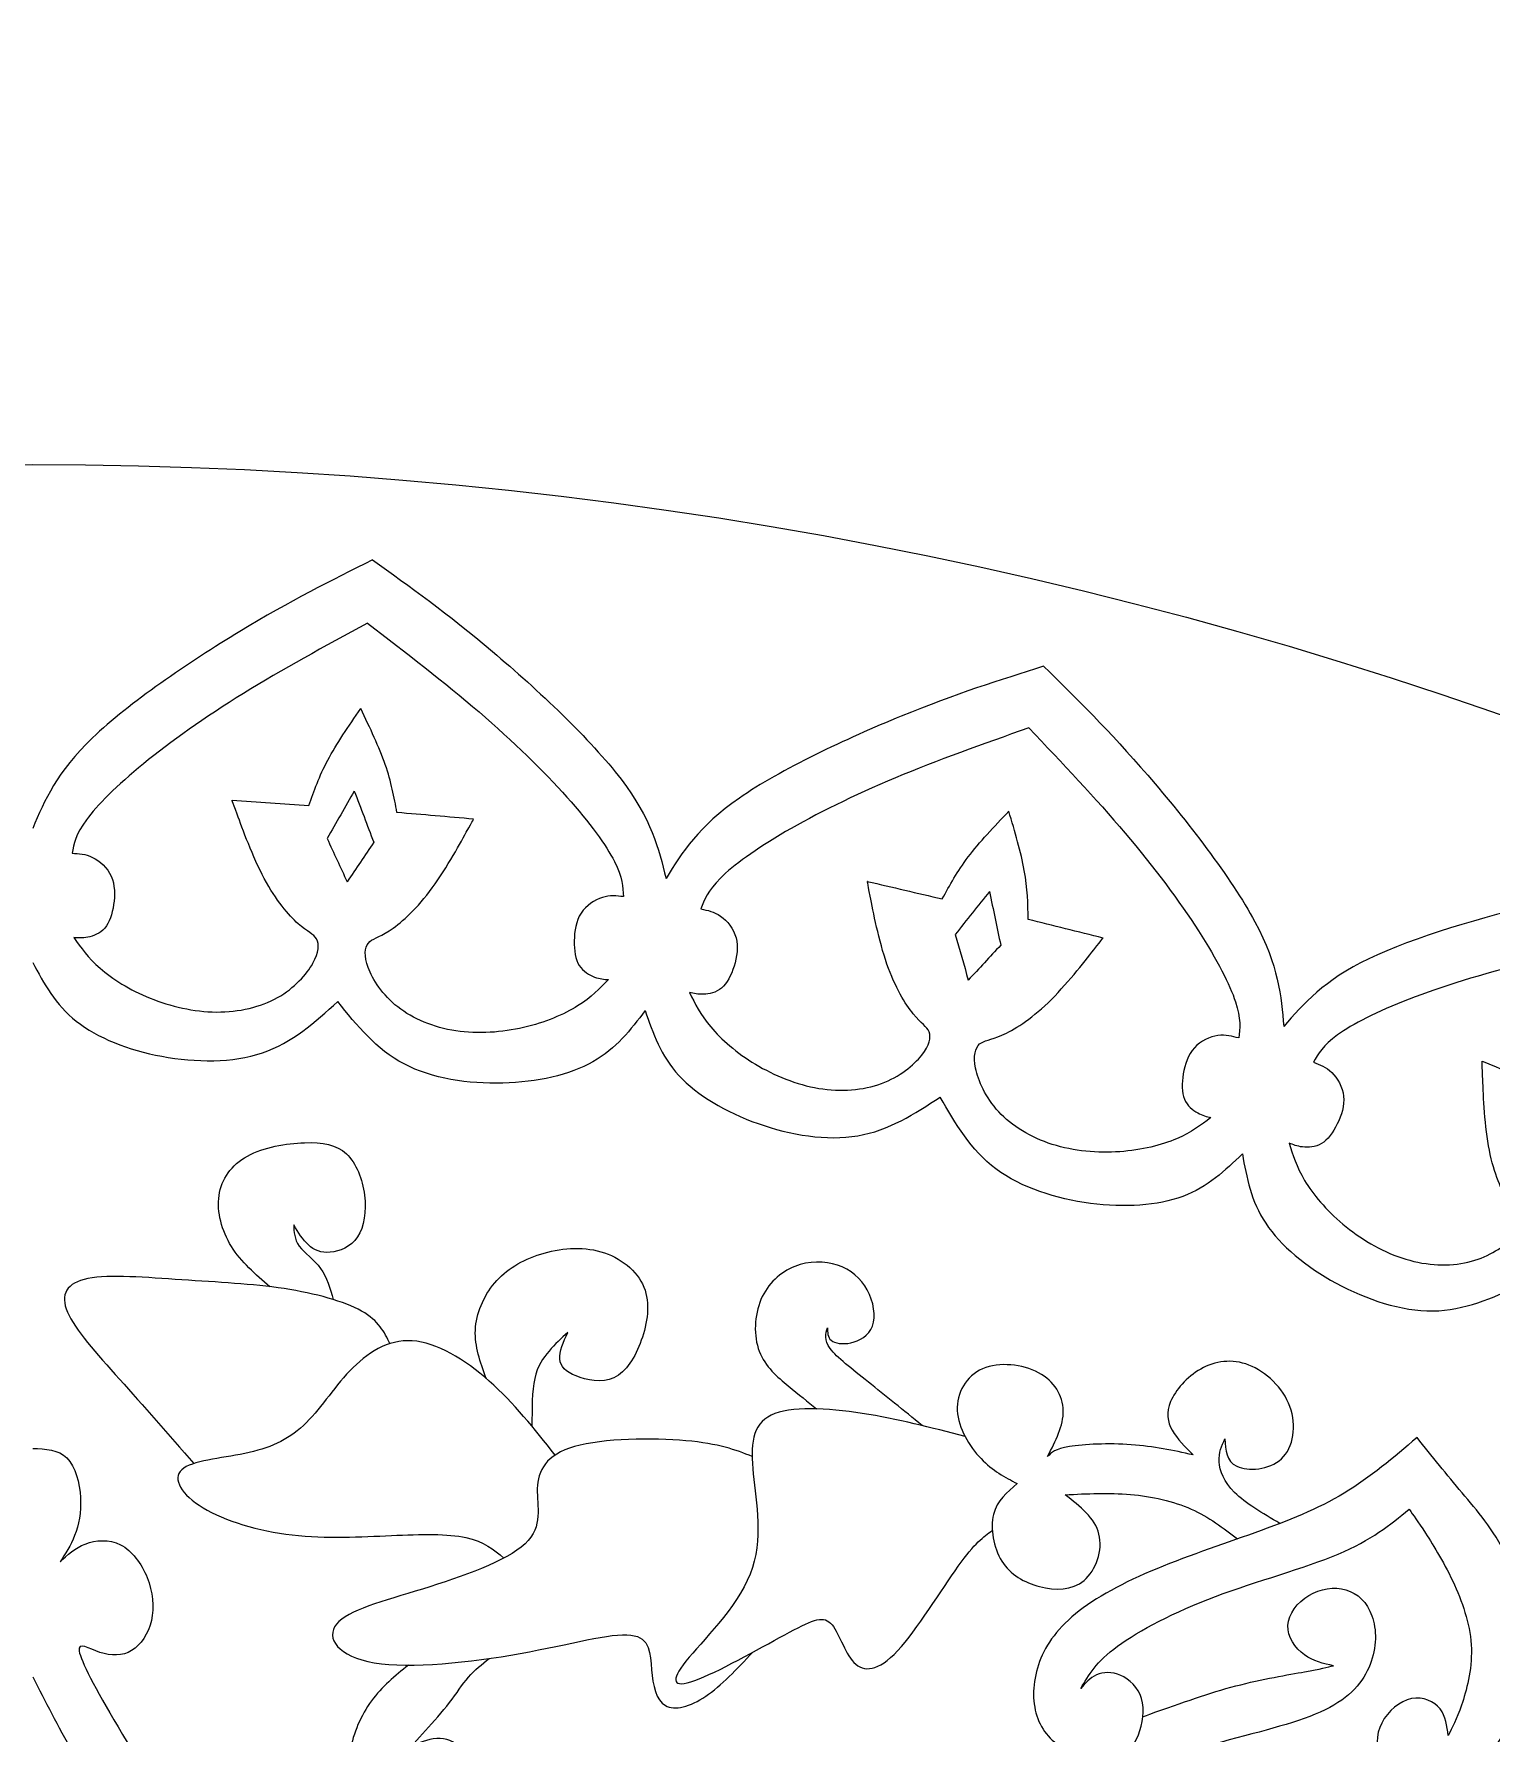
# Model space of a CAD drawing. Header units: millimetres. Extents: x -49.7 to 16.7, y -35.8 to 30.6.
# Drawn here: x -16.45 to -6.46, y 18.96 to 30.61 of the extents above; entities that cross this region are included whole.
import ezdxf

# ---------------------------------------------------------------- set-up
doc = ezdxf.new("R2010")
doc.units = ezdxf.units.MM
doc.header["$MEASUREMENT"] = 0
doc.layers.add('Layer 1', color=7, linetype='Continuous')

msp = doc.modelspace()

# ---------------------------------------------------------------- linework, layer by layer
at = {"layer": 'Layer 1', "lineweight": 9}
for points, knots in [([(4.9302, 18.8028), (-6.8815, 30.6145), (-26.0394, 30.6145), (-37.8511, 18.8028), (-37.8511, 18.8028), (-49.6628, 6.991), (-49.6628, -12.1668), (-37.8511, -23.9785), (-37.8511, -23.9785), (-26.0394, -35.7903), (-6.8815, -35.7903), (4.9302, -23.9785), (4.9302, -23.9785), (16.7419, -12.1668), (16.7419, 6.991), (4.9302, 18.8028)], [0, 0, 0, 0, 0.2, 0.2, 0.2, 0.2, 0.4, 0.4, 0.4, 0.4, 0.6, 0.6, 0.6, 0.6, 1, 1, 1, 1]), ([(-14.1313, 27.0081), (-14.4126, 26.8678), (-14.6939, 26.7275), (-15.0414, 26.5169), (-15.0414, 26.5169), (-15.3889, 26.3064), (-15.8025, 26.0255), (-16.05, 25.7888), (-16.05, 25.7888), (-16.2976, 25.552), (-16.3791, 25.3593), (-16.4605, 25.1666)], [0, 0, 0, 0, 0.25, 0.25, 0.25, 0.25, 0.5, 0.5, 0.5, 0.5, 1, 1, 1, 1]), ([(-14.1312, 27.0081), (-13.8753, 26.8255), (-13.6194, 26.6429), (-13.3091, 26.3806), (-13.3091, 26.3806), (-12.9989, 26.1183), (-12.6343, 25.7762), (-12.4268, 25.5036), (-12.4268, 25.5036), (-12.2193, 25.231), (-12.1691, 25.0278), (-12.1187, 24.8246)], [0, 0, 0, 0, 0.25, 0.25, 0.25, 0.25, 0.5, 0.5, 0.5, 0.5, 1, 1, 1, 1]), ([(-14.1654, 26.5745), (-14.4583, 26.4153), (-14.7512, 26.256), (-15.0157, 26.0926), (-15.0157, 26.0926), (-15.2802, 25.9292), (-15.5163, 25.7615), (-15.7011, 25.6106), (-15.7011, 25.6106), (-15.886, 25.4597), (-16.0197, 25.3256), (-16.0928, 25.2261), (-16.0928, 25.2261), (-16.1659, 25.1266), (-16.1785, 25.0615), (-16.191, 24.9966), (-16.191, 24.9966), (-16.1451, 24.9945), (-16.0991, 24.9924), (-16.05, 24.9683), (-16.05, 24.9683), (-16.0009, 24.9442), (-15.9487, 24.8981), (-15.9226, 24.8394), (-15.9226, 24.8394), (-15.8965, 24.7808), (-15.8965, 24.7095), (-15.9059, 24.6445), (-15.9059, 24.6445), (-15.9153, 24.5796), (-15.9341, 24.5209), (-15.9664, 24.4832), (-15.9664, 24.4832), (-15.9988, 24.4454), (-16.0448, 24.4287), (-16.0824, 24.4213), (-16.0824, 24.4213), (-16.12, 24.414), (-16.1492, 24.4161), (-16.1785, 24.4182), (-16.1785, 24.4182), (-16.1304, 24.349), (-16.0824, 24.2799), (-15.9989, 24.2076), (-15.9989, 24.2076), (-15.9153, 24.1353), (-15.7962, 24.0598), (-15.6563, 24.0033), (-15.6563, 24.0033), (-15.5163, 23.9467), (-15.3554, 23.909), (-15.2008, 23.9079), (-15.2008, 23.9079), (-15.0462, 23.9068), (-14.8979, 23.9425), (-14.782, 24.0074), (-14.782, 24.0074), (-14.6661, 24.0724), (-14.5824, 24.1667), (-14.5396, 24.2422), (-14.5396, 24.2422), (-14.4968, 24.3176), (-14.4947, 24.3742), (-14.5146, 24.4088), (-14.5146, 24.4088), (-14.5344, 24.4433), (-14.5762, 24.4559), (-14.641, 24.5135), (-14.641, 24.5135), (-14.7057, 24.5712), (-14.7934, 24.6739), (-14.8728, 24.8227), (-14.8728, 24.8227), (-14.9522, 24.9714), (-15.0233, 25.1664), (-15.0588, 25.2638), (-15.0588, 25.2638), (-15.0943, 25.3613), (-15.0943, 25.3613), (-15.0943, 25.3613), (-15.0943, 25.3613), (-14.9188, 25.3487), (-14.7433, 25.3361), (-14.5678, 25.3235), (-14.5678, 25.3235), (-14.5323, 25.4241), (-14.4968, 25.5247), (-14.4374, 25.6355), (-14.4374, 25.6355), (-14.3781, 25.7464), (-14.2948, 25.8674), (-14.2115, 25.9885)], [0, 0, 0, 0, 0.0416667, 0.0416667, 0.0416667, 0.0416667, 0.0833333, 0.0833333, 0.0833333, 0.0833333, 0.125, 0.125, 0.125, 0.125, 0.1666667, 0.1666667, 0.1666667, 0.1666667, 0.2083333, 0.2083333, 0.2083333, 0.2083333, 0.25, 0.25, 0.25, 0.25, 0.2916667, 0.2916667, 0.2916667, 0.2916667, 0.3333333, 0.3333333, 0.3333333, 0.3333333, 0.375, 0.375, 0.375, 0.375, 0.4166667, 0.4166667, 0.4166667, 0.4166667, 0.4583333, 0.4583333, 0.4583333, 0.4583333, 0.5, 0.5, 0.5, 0.5, 0.5416667, 0.5416667, 0.5416667, 0.5416667, 0.5833333, 0.5833333, 0.5833333, 0.5833333, 0.625, 0.625, 0.625, 0.625, 0.6666667, 0.6666667, 0.6666667, 0.6666667, 0.7083333, 0.7083333, 0.7083333, 0.7083333, 0.75, 0.75, 0.75, 0.75, 0.7916667, 0.7916667, 0.7916667, 0.7916667, 0.8333333, 0.8333333, 0.8333333, 0.8333333, 0.875, 0.875, 0.875, 0.875, 0.9166667, 0.9166667, 0.9166667, 0.9166667, 1, 1, 1, 1]), ([(-14.1653, 26.5745), (-13.9009, 26.3714), (-13.6365, 26.1683), (-13.4008, 25.9655), (-13.4008, 25.9655), (-13.1652, 25.7627), (-12.9582, 25.5601), (-12.7992, 25.3822), (-12.7992, 25.3822), (-12.6403, 25.2043), (-12.5292, 25.0508), (-12.4725, 24.9411), (-12.4725, 24.9411), (-12.4159, 24.8314), (-12.4136, 24.7652), (-12.4114, 24.6991), (-12.4114, 24.6991), (-12.4571, 24.7042), (-12.5029, 24.7094), (-12.5551, 24.6933), (-12.5551, 24.6933), (-12.6074, 24.6771), (-12.6662, 24.6398), (-12.7012, 24.5859), (-12.7012, 24.5859), (-12.7362, 24.532), (-12.7473, 24.4616), (-12.7481, 24.396), (-12.7481, 24.396), (-12.749, 24.3304), (-12.7397, 24.2694), (-12.7136, 24.2272), (-12.7136, 24.2272), (-12.6875, 24.1848), (-12.6447, 24.1611), (-12.6087, 24.1479), (-12.6087, 24.1479), (-12.5727, 24.1348), (-12.5435, 24.1323), (-12.5143, 24.1298), (-12.5143, 24.1298), (-12.5726, 24.069), (-12.6308, 24.0082), (-12.7247, 23.9499), (-12.7247, 23.9499), (-12.8185, 23.8916), (-12.948, 23.8356), (-13.095, 23.8017), (-13.095, 23.8017), (-13.2421, 23.7677), (-13.4069, 23.7556), (-13.5597, 23.7787), (-13.5597, 23.7787), (-13.7126, 23.8019), (-13.8535, 23.8603), (-13.9579, 23.9426), (-13.9579, 23.9426), (-14.0622, 24.0249), (-14.13, 24.1311), (-14.1605, 24.2123), (-14.1605, 24.2123), (-14.191, 24.2935), (-14.1842, 24.3497), (-14.1593, 24.3808), (-14.1593, 24.3808), (-14.1342, 24.4118), (-14.091, 24.4177), (-14.018, 24.4645), (-14.018, 24.4645), (-13.945, 24.5113), (-13.8423, 24.599), (-13.7406, 24.7335), (-13.7406, 24.7335), (-13.6389, 24.8681), (-13.5383, 25.0495), (-13.4879, 25.1402), (-13.4879, 25.1402), (-13.4376, 25.2309), (-13.4376, 25.2309), (-13.4376, 25.2309), (-13.4376, 25.2309), (-13.6129, 25.2459), (-13.7882, 25.2609), (-13.9635, 25.2759), (-13.9635, 25.2759), (-13.9829, 25.3808), (-14.0022, 25.4858), (-14.0435, 25.6045), (-14.0435, 25.6045), (-14.0848, 25.7233), (-14.1481, 25.8559), (-14.2114, 25.9885)], [0, 0, 0, 0, 0.0416667, 0.0416667, 0.0416667, 0.0416667, 0.0833333, 0.0833333, 0.0833333, 0.0833333, 0.125, 0.125, 0.125, 0.125, 0.1666667, 0.1666667, 0.1666667, 0.1666667, 0.2083333, 0.2083333, 0.2083333, 0.2083333, 0.25, 0.25, 0.25, 0.25, 0.2916667, 0.2916667, 0.2916667, 0.2916667, 0.3333333, 0.3333333, 0.3333333, 0.3333333, 0.375, 0.375, 0.375, 0.375, 0.4166667, 0.4166667, 0.4166667, 0.4166667, 0.4583333, 0.4583333, 0.4583333, 0.4583333, 0.5, 0.5, 0.5, 0.5, 0.5416667, 0.5416667, 0.5416667, 0.5416667, 0.5833333, 0.5833333, 0.5833333, 0.5833333, 0.625, 0.625, 0.625, 0.625, 0.6666667, 0.6666667, 0.6666667, 0.6666667, 0.7083333, 0.7083333, 0.7083333, 0.7083333, 0.75, 0.75, 0.75, 0.75, 0.7916667, 0.7916667, 0.7916667, 0.7916667, 0.8333333, 0.8333333, 0.8333333, 0.8333333, 0.875, 0.875, 0.875, 0.875, 0.9166667, 0.9166667, 0.9166667, 0.9166667, 1, 1, 1, 1]), ([(-9.5301, 26.2793), (-9.8298, 26.1848), (-10.1296, 26.0902), (-10.5058, 25.9366), (-10.5058, 25.9366), (-10.8819, 25.783), (-11.3344, 25.5703), (-11.6159, 25.3752), (-11.6159, 25.3752), (-11.8975, 25.18), (-12.0081, 25.0023), (-12.1187, 24.8246)], [0, 0, 0, 0, 0.25, 0.25, 0.25, 0.25, 0.5, 0.5, 0.5, 0.5, 1, 1, 1, 1]), ([(-9.53, 26.2793), (-9.3058, 26.059), (-9.0816, 25.8386), (-8.8162, 25.531), (-8.8162, 25.531), (-8.5508, 25.2233), (-8.2442, 24.8284), (-8.0819, 24.5267), (-8.0819, 24.5267), (-7.9197, 24.225), (-7.9018, 24.0164), (-7.8839, 23.8079)], [0, 0, 0, 0, 0.25, 0.25, 0.25, 0.25, 0.5, 0.5, 0.5, 0.5, 1, 1, 1, 1]), ([(-9.6316, 25.8564), (-9.9458, 25.745), (-10.26, 25.6335), (-10.5468, 25.5135), (-10.5468, 25.5135), (-10.8337, 25.3934), (-11.093, 25.2647), (-11.2992, 25.1447), (-11.2992, 25.1447), (-11.5054, 25.0246), (-11.6585, 24.913), (-11.7462, 24.8261), (-11.7462, 24.8261), (-11.834, 24.7392), (-11.8566, 24.677), (-11.8791, 24.6148), (-11.8791, 24.6148), (-11.8341, 24.6055), (-11.789, 24.5963), (-11.7443, 24.5648), (-11.7443, 24.5648), (-11.6996, 24.5334), (-11.6552, 24.4796), (-11.6386, 24.4176), (-11.6386, 24.4176), (-11.6219, 24.3556), (-11.6331, 24.2851), (-11.6526, 24.2225), (-11.6526, 24.2225), (-11.672, 24.1598), (-11.6997, 24.1047), (-11.7376, 24.0726), (-11.7376, 24.0726), (-11.7755, 24.0404), (-11.8235, 24.031), (-11.8618, 24.0297), (-11.8618, 24.0297), (-11.9001, 24.0283), (-11.9287, 24.0349), (-11.9572, 24.0416), (-11.9572, 24.0416), (-11.9206, 23.9658), (-11.8839, 23.8899), (-11.8127, 23.8055), (-11.8127, 23.8055), (-11.7415, 23.721), (-11.6357, 23.6278), (-11.5063, 23.5501), (-11.5063, 23.5501), (-11.3769, 23.4723), (-11.2239, 23.4098), (-11.0714, 23.3846), (-11.0714, 23.3846), (-10.9189, 23.3594), (-10.7668, 23.3714), (-10.6422, 23.4174), (-10.6422, 23.4174), (-10.5175, 23.4635), (-10.4202, 23.5435), (-10.3661, 23.6113), (-10.3661, 23.6113), (-10.312, 23.6791), (-10.3011, 23.7347), (-10.3152, 23.772), (-10.3152, 23.772), (-10.3294, 23.8092), (-10.3688, 23.8282), (-10.4237, 23.8952), (-10.4237, 23.8952), (-10.4786, 23.9623), (-10.5492, 24.0774), (-10.6044, 24.2368), (-10.6044, 24.2368), (-10.6595, 24.3962), (-10.6992, 24.5998), (-10.719, 24.7016), (-10.719, 24.7016), (-10.7388, 24.8034), (-10.7388, 24.8034), (-10.7388, 24.8034), (-10.7388, 24.8034), (-10.5675, 24.7635), (-10.3961, 24.7236), (-10.2248, 24.6838), (-10.2248, 24.6838), (-10.174, 24.7776), (-10.1231, 24.8714), (-10.0471, 24.9716), (-10.0471, 24.9716), (-9.9712, 25.0717), (-9.87, 25.1783), (-9.7688, 25.2849)], [0, 0, 0, 0, 0.0416667, 0.0416667, 0.0416667, 0.0416667, 0.0833333, 0.0833333, 0.0833333, 0.0833333, 0.125, 0.125, 0.125, 0.125, 0.1666667, 0.1666667, 0.1666667, 0.1666667, 0.2083333, 0.2083333, 0.2083333, 0.2083333, 0.25, 0.25, 0.25, 0.25, 0.2916667, 0.2916667, 0.2916667, 0.2916667, 0.3333333, 0.3333333, 0.3333333, 0.3333333, 0.375, 0.375, 0.375, 0.375, 0.4166667, 0.4166667, 0.4166667, 0.4166667, 0.4583333, 0.4583333, 0.4583333, 0.4583333, 0.5, 0.5, 0.5, 0.5, 0.5416667, 0.5416667, 0.5416667, 0.5416667, 0.5833333, 0.5833333, 0.5833333, 0.5833333, 0.625, 0.625, 0.625, 0.625, 0.6666667, 0.6666667, 0.6666667, 0.6666667, 0.7083333, 0.7083333, 0.7083333, 0.7083333, 0.75, 0.75, 0.75, 0.75, 0.7916667, 0.7916667, 0.7916667, 0.7916667, 0.8333333, 0.8333333, 0.8333333, 0.8333333, 0.875, 0.875, 0.875, 0.875, 0.9166667, 0.9166667, 0.9166667, 0.9166667, 1, 1, 1, 1]), ([(-9.6315, 25.8564), (-9.4021, 25.6145), (-9.1727, 25.3724), (-8.9717, 25.1353), (-8.9717, 25.1353), (-8.7707, 24.8981), (-8.598, 24.6657), (-8.4688, 24.4651), (-8.4688, 24.4651), (-8.3395, 24.2645), (-8.2538, 24.0956), (-8.2151, 23.9783), (-8.2151, 23.9783), (-8.1763, 23.8611), (-8.1844, 23.7954), (-8.1926, 23.7298), (-8.1926, 23.7298), (-8.2369, 23.742), (-8.2814, 23.7542), (-8.3354, 23.7465), (-8.3354, 23.7465), (-8.3896, 23.7387), (-8.4535, 23.711), (-8.4965, 23.6633), (-8.4965, 23.6633), (-8.5395, 23.6155), (-8.5615, 23.5477), (-8.5726, 23.4831), (-8.5726, 23.4831), (-8.5837, 23.4184), (-8.584, 23.3567), (-8.5649, 23.3109), (-8.5649, 23.3109), (-8.5457, 23.265), (-8.5072, 23.2349), (-8.4737, 23.2162), (-8.4737, 23.2162), (-8.4402, 23.1976), (-8.4117, 23.1906), (-8.3833, 23.1836), (-8.3833, 23.1836), (-8.4503, 23.1326), (-8.5174, 23.0817), (-8.6192, 23.0388), (-8.6192, 23.0388), (-8.721, 22.9958), (-8.8576, 22.9608), (-9.0082, 22.9503), (-9.0082, 22.9503), (-9.1588, 22.9398), (-9.3235, 22.9536), (-9.4708, 23.0003), (-9.4708, 23.0003), (-9.6181, 23.0471), (-9.7482, 23.1269), (-9.8384, 23.2244), (-9.8384, 23.2244), (-9.9286, 23.322), (-9.9789, 23.4376), (-9.9963, 23.5225), (-9.9963, 23.5225), (-10.0137, 23.6075), (-9.9982, 23.662), (-9.9687, 23.6888), (-9.9687, 23.6888), (-9.9391, 23.7155), (-9.8955, 23.7146), (-9.8161, 23.7493), (-9.8161, 23.7493), (-9.7367, 23.7841), (-9.6215, 23.8547), (-9.5, 23.9717), (-9.5, 23.9717), (-9.3786, 24.0886), (-9.2508, 24.2521), (-9.1869, 24.3338), (-9.1869, 24.3338), (-9.123, 24.4155), (-9.123, 24.4155), (-9.123, 24.4155), (-9.123, 24.4155), (-9.2938, 24.4577), (-9.4646, 24.5), (-9.6353, 24.5423), (-9.6353, 24.5423), (-9.638, 24.6489), (-9.6407, 24.7556), (-9.663, 24.8793), (-9.663, 24.8793), (-9.6852, 25.0031), (-9.727, 25.1439), (-9.7687, 25.2848)], [0, 0, 0, 0, 0.0416667, 0.0416667, 0.0416667, 0.0416667, 0.0833333, 0.0833333, 0.0833333, 0.0833333, 0.125, 0.125, 0.125, 0.125, 0.1666667, 0.1666667, 0.1666667, 0.1666667, 0.2083333, 0.2083333, 0.2083333, 0.2083333, 0.25, 0.25, 0.25, 0.25, 0.2916667, 0.2916667, 0.2916667, 0.2916667, 0.3333333, 0.3333333, 0.3333333, 0.3333333, 0.375, 0.375, 0.375, 0.375, 0.4166667, 0.4166667, 0.4166667, 0.4166667, 0.4583333, 0.4583333, 0.4583333, 0.4583333, 0.5, 0.5, 0.5, 0.5, 0.5416667, 0.5416667, 0.5416667, 0.5416667, 0.5833333, 0.5833333, 0.5833333, 0.5833333, 0.625, 0.625, 0.625, 0.625, 0.6666667, 0.6666667, 0.6666667, 0.6666667, 0.7083333, 0.7083333, 0.7083333, 0.7083333, 0.75, 0.75, 0.75, 0.75, 0.7916667, 0.7916667, 0.7916667, 0.7916667, 0.8333333, 0.8333333, 0.8333333, 0.8333333, 0.875, 0.875, 0.875, 0.875, 0.9166667, 0.9166667, 0.9166667, 0.9166667, 1, 1, 1, 1]), ([(-14.256, 25.4232), (-14.3181, 25.3146), (-14.3803, 25.2058), (-14.4425, 25.0972), (-14.4425, 25.0972), (-14.3966, 24.9986), (-14.3508, 24.8999), (-14.3049, 24.8012)], [0, 0, 0, 0, 0.3333333, 0.3333333, 0.3333333, 0.3333333, 1, 1, 1, 1]), ([(-14.2559, 25.4232), (-14.2115, 25.3061), (-14.1671, 25.189), (-14.1227, 25.072), (-14.1227, 25.072), (-14.1834, 24.9818), (-14.2442, 24.8914), (-14.3049, 24.8012)], [0, 0, 0, 0, 0.3333333, 0.3333333, 0.3333333, 0.3333333, 1, 1, 1, 1]), ([(-5.0995, 24.8397), (-5.4104, 24.7932), (-5.7213, 24.7467), (-6.1168, 24.6539), (-6.1168, 24.6539), (-6.5123, 24.561), (-6.9925, 24.4217), (-7.3011, 24.273), (-7.3011, 24.273), (-7.6097, 24.1243), (-7.7468, 23.9661), (-7.8838, 23.8079)], [0, 0, 0, 0, 0.25, 0.25, 0.25, 0.25, 0.5, 0.5, 0.5, 0.5, 1, 1, 1, 1]), ([(-9.9012, 24.7335), (-9.9795, 24.6359), (-10.058, 24.5382), (-10.1364, 24.4406), (-10.1364, 24.4406), (-10.1065, 24.336), (-10.0767, 24.2314), (-10.0468, 24.1268)], [0, 0, 0, 0, 0.3333333, 0.3333333, 0.3333333, 0.3333333, 1, 1, 1, 1]), ([(-9.9011, 24.7335), (-9.8756, 24.6109), (-9.85, 24.4883), (-9.8245, 24.3657), (-9.8245, 24.3657), (-9.8986, 24.2861), (-9.9727, 24.2064), (-10.0468, 24.1268)], [0, 0, 0, 0, 0.3333333, 0.3333333, 0.3333333, 0.3333333, 1, 1, 1, 1]), ([(-5.2659, 24.4379), (-5.5937, 24.377), (-5.9215, 24.3161), (-6.2235, 24.2424), (-6.2235, 24.2424), (-6.5256, 24.1687), (-6.8019, 24.0821), (-7.0244, 23.9958), (-7.0244, 23.9958), (-7.2468, 23.9094), (-7.4154, 23.8232), (-7.5157, 23.7511), (-7.5157, 23.7511), (-7.616, 23.6791), (-7.648, 23.6211), (-7.68, 23.5632), (-7.68, 23.5632), (-7.6369, 23.547), (-7.5939, 23.5308), (-7.5547, 23.4927), (-7.5547, 23.4927), (-7.5154, 23.4546), (-7.4799, 23.3946), (-7.4733, 23.3308), (-7.4733, 23.3308), (-7.4666, 23.2669), (-7.4886, 23.1991), (-7.5176, 23.1403), (-7.5176, 23.1403), (-7.5466, 23.0814), (-7.5826, 23.0313), (-7.625, 23.0055), (-7.625, 23.0055), (-7.6675, 22.9796), (-7.7164, 22.9779), (-7.7545, 22.9825), (-7.7545, 22.9825), (-7.7925, 22.9872), (-7.8196, 22.9982), (-7.8468, 23.0092), (-7.8468, 23.0092), (-7.8225, 22.9286), (-7.7981, 22.848), (-7.741, 22.7534), (-7.741, 22.7534), (-7.6839, 22.6588), (-7.594, 22.5502), (-7.4783, 22.4532), (-7.4783, 22.4532), (-7.3627, 22.3562), (-7.2213, 22.2706), (-7.0747, 22.2218), (-7.0747, 22.2218), (-6.928, 22.173), (-6.7759, 22.1611), (-6.6456, 22.187), (-6.6456, 22.187), (-6.5153, 22.213), (-6.4066, 22.2769), (-6.3426, 22.3354), (-6.3426, 22.3354), (-6.2785, 22.3939), (-6.2591, 22.4471), (-6.2672, 22.4861), (-6.2672, 22.4861), (-6.2754, 22.5251), (-6.3113, 22.55), (-6.3551, 22.6248), (-6.3551, 22.6248), (-6.3988, 22.6996), (-6.4506, 22.8244), (-6.4801, 22.9904), (-6.4801, 22.9904), (-6.5096, 23.1564), (-6.5169, 23.3638), (-6.5206, 23.4674), (-6.5206, 23.4674), (-6.5243, 23.5711), (-6.5243, 23.5711), (-6.5243, 23.5711), (-6.5243, 23.5711), (-6.3613, 23.5049), (-6.1982, 23.4387), (-6.0352, 23.3725), (-6.0352, 23.3725), (-5.9704, 23.4572), (-5.9055, 23.5419), (-5.8148, 23.629), (-5.8148, 23.629), (-5.724, 23.716), (-5.6075, 23.8054), (-5.4909, 23.8949)], [0, 0, 0, 0, 0.0416667, 0.0416667, 0.0416667, 0.0416667, 0.0833333, 0.0833333, 0.0833333, 0.0833333, 0.125, 0.125, 0.125, 0.125, 0.1666667, 0.1666667, 0.1666667, 0.1666667, 0.2083333, 0.2083333, 0.2083333, 0.2083333, 0.25, 0.25, 0.25, 0.25, 0.2916667, 0.2916667, 0.2916667, 0.2916667, 0.3333333, 0.3333333, 0.3333333, 0.3333333, 0.375, 0.375, 0.375, 0.375, 0.4166667, 0.4166667, 0.4166667, 0.4166667, 0.4583333, 0.4583333, 0.4583333, 0.4583333, 0.5, 0.5, 0.5, 0.5, 0.5416667, 0.5416667, 0.5416667, 0.5416667, 0.5833333, 0.5833333, 0.5833333, 0.5833333, 0.625, 0.625, 0.625, 0.625, 0.6666667, 0.6666667, 0.6666667, 0.6666667, 0.7083333, 0.7083333, 0.7083333, 0.7083333, 0.75, 0.75, 0.75, 0.75, 0.7916667, 0.7916667, 0.7916667, 0.7916667, 0.8333333, 0.8333333, 0.8333333, 0.8333333, 0.875, 0.875, 0.875, 0.875, 0.9166667, 0.9166667, 0.9166667, 0.9166667, 1, 1, 1, 1]), ([(-16.4605, 24.2482), (-16.3832, 24.1037), (-16.3059, 23.9592), (-16.1618, 23.845), (-16.1618, 23.845), (-16.0177, 23.7309), (-15.8066, 23.647), (-15.5748, 23.6041), (-15.5748, 23.6041), (-15.3429, 23.5611), (-15.0901, 23.559), (-14.8858, 23.6283), (-14.8858, 23.6283), (-14.6814, 23.6977), (-14.5255, 23.8385), (-14.3696, 23.9792)], [0, 0, 0, 0, 0.2, 0.2, 0.2, 0.2, 0.4, 0.4, 0.4, 0.4, 0.6, 0.6, 0.6, 0.6, 1, 1, 1, 1]), ([(-12.2623, 23.918), (-12.3613, 23.7873), (-12.4603, 23.6566), (-12.6205, 23.5663), (-12.6205, 23.5663), (-12.7807, 23.4761), (-13.0022, 23.4263), (-13.238, 23.4201), (-13.238, 23.4201), (-13.4737, 23.414), (-13.7237, 23.4514), (-13.9147, 23.5519), (-13.9147, 23.5519), (-14.1056, 23.6523), (-14.2376, 23.8158), (-14.3695, 23.9792)], [0, 0, 0, 0, 0.2, 0.2, 0.2, 0.2, 0.4, 0.4, 0.4, 0.4, 0.6, 0.6, 0.6, 0.6, 1, 1, 1, 1]), ([(-12.2623, 23.918), (-12.2086, 23.7631), (-12.1549, 23.6082), (-12.0304, 23.4728), (-12.0304, 23.4728), (-11.9059, 23.3375), (-11.7106, 23.2217), (-11.4883, 23.143), (-11.4883, 23.143), (-11.266, 23.0643), (-11.0166, 23.0227), (-10.804, 23.0592), (-10.804, 23.0592), (-10.5913, 23.0957), (-10.4153, 23.2104), (-10.2393, 23.325)], [0, 0, 0, 0, 0.2, 0.2, 0.2, 0.2, 0.4, 0.4, 0.4, 0.4, 0.6, 0.6, 0.6, 0.6, 1, 1, 1, 1]), ([(-8.1675, 22.935), (-8.2857, 22.8213), (-8.4039, 22.7077), (-8.5763, 22.6436), (-8.5763, 22.6436), (-8.7486, 22.5795), (-8.9753, 22.565), (-9.209, 22.5958), (-9.209, 22.5958), (-9.4428, 22.6266), (-9.6839, 22.7027), (-9.8568, 22.8318), (-9.8568, 22.8318), (-10.0297, 22.9609), (-10.1345, 23.143), (-10.2392, 23.325)], [0, 0, 0, 0, 0.2, 0.2, 0.2, 0.2, 0.4, 0.4, 0.4, 0.4, 0.6, 0.6, 0.6, 0.6, 1, 1, 1, 1]), ([(-14.8356, 22.0243), (-14.9338, 22.1091), (-15.0319, 22.1939), (-15.0983, 22.3009), (-15.0983, 22.3009), (-15.1647, 22.408), (-15.1993, 22.5373), (-15.1829, 22.6502), (-15.1829, 22.6502), (-15.1666, 22.763), (-15.0992, 22.8595), (-14.9881, 22.9205), (-14.9881, 22.9205), (-14.8771, 22.9815), (-14.7223, 23.007), (-14.5976, 23.0116), (-14.5976, 23.0116), (-14.4729, 23.0161), (-14.3782, 22.9997), (-14.31, 22.936), (-14.31, 22.936), (-14.2417, 22.8723), (-14.1998, 22.7612), (-14.1862, 22.652), (-14.1862, 22.652), (-14.1725, 22.5428), (-14.1871, 22.4353), (-14.2335, 22.3661), (-14.2335, 22.3661), (-14.2799, 22.297), (-14.3582, 22.266), (-14.421, 22.2605), (-14.421, 22.2605), (-14.4838, 22.2551), (-14.5312, 22.2751), (-14.5703, 22.3106), (-14.5703, 22.3106), (-14.6094, 22.3461), (-14.6404, 22.3971), (-14.6714, 22.4481), (-14.6714, 22.4481), (-14.6696, 22.3989), (-14.6677, 22.3498), (-14.6331, 22.3025), (-14.6331, 22.3025), (-14.5985, 22.2551), (-14.5311, 22.2096), (-14.487, 22.1489), (-14.487, 22.1489), (-14.4428, 22.0882), (-14.4217, 22.0124), (-14.4006, 21.9366)], [0, 0, 0, 0, 0.0714286, 0.0714286, 0.0714286, 0.0714286, 0.1428571, 0.1428571, 0.1428571, 0.1428571, 0.2142857, 0.2142857, 0.2142857, 0.2142857, 0.2857143, 0.2857143, 0.2857143, 0.2857143, 0.3571429, 0.3571429, 0.3571429, 0.3571429, 0.4285714, 0.4285714, 0.4285714, 0.4285714, 0.5, 0.5, 0.5, 0.5, 0.5714286, 0.5714286, 0.5714286, 0.5714286, 0.6428571, 0.6428571, 0.6428571, 0.6428571, 0.7142857, 0.7142857, 0.7142857, 0.7142857, 0.7857143, 0.7857143, 0.7857143, 0.7857143, 0.8571429, 0.8571429, 0.8571429, 0.8571429, 1, 1, 1, 1]), ([(-8.1675, 22.9349), (-8.1387, 22.7735), (-8.1098, 22.6121), (-8.008, 22.459), (-8.008, 22.459), (-7.9062, 22.3058), (-7.7315, 22.1608), (-7.5242, 22.0484), (-7.5242, 22.0484), (-7.317, 21.9359), (-7.0772, 21.8557), (-6.8615, 21.8585), (-6.8615, 21.8585), (-6.6457, 21.8614), (-6.4538, 21.9471), (-6.2621, 22.0328)], [0, 0, 0, 0, 0.2, 0.2, 0.2, 0.2, 0.4, 0.4, 0.4, 0.4, 0.6, 0.6, 0.6, 0.6, 1, 1, 1, 1]), ([(-13.3538, 21.4006), (-13.3925, 21.5076), (-13.4311, 21.6147), (-13.4259, 21.7273), (-13.4259, 21.7273), (-13.4206, 21.84), (-13.3714, 21.9583), (-13.2932, 22.0503), (-13.2932, 22.0503), (-13.2149, 22.1422), (-13.1075, 22.2078), (-12.9782, 22.2478), (-12.9782, 22.2478), (-12.849, 22.2878), (-12.6978, 22.3025), (-12.5649, 22.2642), (-12.5649, 22.2642), (-12.432, 22.226), (-12.3173, 22.1349), (-12.2709, 22.0221), (-12.2709, 22.0221), (-12.2245, 21.9092), (-12.2463, 21.7744), (-12.2882, 21.657), (-12.2882, 21.657), (-12.3301, 21.5396), (-12.392, 21.4394), (-12.4757, 21.4003), (-12.4757, 21.4003), (-12.5595, 21.3612), (-12.6651, 21.383), (-12.736, 21.4121), (-12.736, 21.4121), (-12.807, 21.4412), (-12.8435, 21.4777), (-12.8471, 21.5287), (-12.8471, 21.5287), (-12.8508, 21.5797), (-12.8216, 21.6452), (-12.7925, 21.7107), (-12.7925, 21.7107), (-12.8362, 21.6707), (-12.8799, 21.6306), (-12.9209, 21.5833), (-12.9209, 21.5833), (-12.9618, 21.5359), (-13.0001, 21.4813), (-13.0191, 21.3942), (-13.0191, 21.3942), (-13.0381, 21.307), (-13.0379, 21.1873), (-13.0377, 21.0676)], [0, 0, 0, 0, 0.0714286, 0.0714286, 0.0714286, 0.0714286, 0.1428571, 0.1428571, 0.1428571, 0.1428571, 0.2142857, 0.2142857, 0.2142857, 0.2142857, 0.2857143, 0.2857143, 0.2857143, 0.2857143, 0.3571429, 0.3571429, 0.3571429, 0.3571429, 0.4285714, 0.4285714, 0.4285714, 0.4285714, 0.5, 0.5, 0.5, 0.5, 0.5714286, 0.5714286, 0.5714286, 0.5714286, 0.6428571, 0.6428571, 0.6428571, 0.6428571, 0.7142857, 0.7142857, 0.7142857, 0.7142857, 0.7857143, 0.7857143, 0.7857143, 0.7857143, 0.8571429, 0.8571429, 0.8571429, 0.8571429, 1, 1, 1, 1]), ([(-10.362, 21.0717), (-10.4894, 21.1755), (-10.6169, 21.2793), (-10.7316, 21.3703), (-10.7316, 21.3703), (-10.8463, 21.4613), (-10.9483, 21.5396), (-10.9929, 21.5997), (-10.9929, 21.5997), (-11.0375, 21.6597), (-11.0247, 21.7016), (-11.012, 21.7435), (-11.012, 21.7435), (-11.012, 21.7107), (-11.012, 21.678), (-10.9865, 21.657), (-10.9865, 21.657), (-10.961, 21.6361), (-10.91, 21.627), (-10.8518, 21.6397), (-10.8518, 21.6397), (-10.7935, 21.6524), (-10.728, 21.6871), (-10.7034, 21.7544), (-10.7034, 21.7544), (-10.6788, 21.8218), (-10.6952, 21.9219), (-10.7389, 22.002), (-10.7389, 22.002), (-10.7826, 22.0821), (-10.8536, 22.1422), (-10.9428, 22.1723), (-10.9428, 22.1723), (-11.032, 22.2023), (-11.1394, 22.2023), (-11.2368, 22.1632), (-11.2368, 22.1632), (-11.3342, 22.124), (-11.4216, 22.0457), (-11.468, 21.9365), (-11.468, 21.9365), (-11.5145, 21.8273), (-11.5199, 21.687), (-11.4799, 21.5815), (-11.4799, 21.5815), (-11.4398, 21.4759), (-11.3542, 21.4049), (-11.2813, 21.3449), (-11.2813, 21.3449), (-11.2084, 21.2849), (-11.1481, 21.236), (-11.0877, 21.187)], [0, 0, 0, 0, 0.0714286, 0.0714286, 0.0714286, 0.0714286, 0.1428571, 0.1428571, 0.1428571, 0.1428571, 0.2142857, 0.2142857, 0.2142857, 0.2142857, 0.2857143, 0.2857143, 0.2857143, 0.2857143, 0.3571429, 0.3571429, 0.3571429, 0.3571429, 0.4285714, 0.4285714, 0.4285714, 0.4285714, 0.5, 0.5, 0.5, 0.5, 0.5714286, 0.5714286, 0.5714286, 0.5714286, 0.6428571, 0.6428571, 0.6428571, 0.6428571, 0.7142857, 0.7142857, 0.7142857, 0.7142857, 0.7857143, 0.7857143, 0.7857143, 0.7857143, 0.8571429, 0.8571429, 0.8571429, 0.8571429, 1, 1, 1, 1]), ([(-14.0117, 21.6342), (-14.0499, 21.7123), (-14.088, 21.7905), (-14.2057, 21.8569), (-14.2057, 21.8569), (-14.3234, 21.9234), (-14.5206, 21.9782), (-14.7378, 22.0111), (-14.7378, 22.0111), (-14.9551, 22.0439), (-15.1925, 22.0549), (-15.4372, 22.0713), (-15.4372, 22.0713), (-15.6818, 22.0878), (-15.9338, 22.1097), (-16.0817, 22.0805), (-16.0817, 22.0805), (-16.2296, 22.0512), (-16.2734, 21.9709), (-16.2223, 21.8504), (-16.2223, 21.8504), (-16.1711, 21.7299), (-16.0251, 21.5692), (-15.8647, 21.3894), (-15.8647, 21.3894), (-15.7044, 21.2096), (-15.5296, 21.0107), (-15.355, 20.8118)], [0, 0, 0, 0, 0.125, 0.125, 0.125, 0.125, 0.25, 0.25, 0.25, 0.25, 0.375, 0.375, 0.375, 0.375, 0.5, 0.5, 0.5, 0.5, 0.625, 0.625, 0.625, 0.625, 0.75, 0.75, 0.75, 0.75, 1, 1, 1, 1]), ([(-12.8789, 20.8699), (-13.0208, 21.0494), (-13.1626, 21.229), (-13.3303, 21.3772), (-13.3303, 21.3772), (-13.4981, 21.5254), (-13.6916, 21.6422), (-13.8596, 21.6532), (-13.8596, 21.6532), (-14.0276, 21.6642), (-14.17, 21.5692), (-14.2868, 21.4469), (-14.2868, 21.4469), (-14.4037, 21.3245), (-14.495, 21.1748), (-14.6045, 21.0725), (-14.6045, 21.0725), (-14.7141, 20.9703), (-14.8419, 20.9155), (-15.0062, 20.8809), (-15.0062, 20.8809), (-15.1706, 20.8461), (-15.3714, 20.8315), (-15.439, 20.7695), (-15.439, 20.7695), (-15.5065, 20.7074), (-15.4408, 20.5978), (-15.2929, 20.5084), (-15.2929, 20.5084), (-15.145, 20.4189), (-14.9149, 20.3495), (-14.6812, 20.3221), (-14.6812, 20.3221), (-14.4475, 20.2947), (-14.2101, 20.3094), (-14.002, 20.3185), (-14.002, 20.3185), (-13.7938, 20.3276), (-13.6149, 20.3313), (-13.4911, 20.3046), (-13.4911, 20.3046), (-13.3674, 20.2779), (-13.2987, 20.2209), (-13.2301, 20.1639)], [0, 0, 0, 0, 0.0833333, 0.0833333, 0.0833333, 0.0833333, 0.1666667, 0.1666667, 0.1666667, 0.1666667, 0.25, 0.25, 0.25, 0.25, 0.3333333, 0.3333333, 0.3333333, 0.3333333, 0.4166667, 0.4166667, 0.4166667, 0.4166667, 0.5, 0.5, 0.5, 0.5, 0.5833333, 0.5833333, 0.5833333, 0.5833333, 0.6666667, 0.6666667, 0.6666667, 0.6666667, 0.75, 0.75, 0.75, 0.75, 0.8333333, 0.8333333, 0.8333333, 0.8333333, 1, 1, 1, 1]), ([(-7.9103, 20.4008), (-8.0286, 20.4701), (-8.1468, 20.5395), (-8.2206, 20.6125), (-8.2206, 20.6125), (-8.2943, 20.6855), (-8.3235, 20.7622), (-8.3272, 20.8242), (-8.3272, 20.8242), (-8.3308, 20.8863), (-8.3089, 20.9338), (-8.287, 20.9813), (-8.287, 20.9813), (-8.2833, 20.9046), (-8.2797, 20.8279), (-8.2048, 20.7932), (-8.2048, 20.7932), (-8.13, 20.7585), (-7.9839, 20.7658), (-7.8999, 20.8443), (-7.8999, 20.8443), (-7.8159, 20.9228), (-7.794, 21.0725), (-7.8415, 21.2022), (-7.8415, 21.2022), (-7.889, 21.3318), (-8.0058, 21.4414), (-8.1227, 21.487), (-8.1227, 21.487), (-8.2395, 21.5327), (-8.3564, 21.5144), (-8.4532, 21.4597), (-8.4532, 21.4597), (-8.5499, 21.4049), (-8.6266, 21.3136), (-8.6595, 21.2369), (-8.6595, 21.2369), (-8.6923, 21.1602), (-8.6814, 21.0981), (-8.6485, 21.0397), (-8.6485, 21.0397), (-8.6157, 20.9813), (-8.5609, 20.9265), (-8.5061, 20.8717), (-8.5061, 20.8717), (-8.6412, 20.9009), (-8.7763, 20.9301), (-8.9297, 20.9411), (-8.9297, 20.9411), (-9.0831, 20.9521), (-9.2547, 20.9448), (-9.3533, 20.9283), (-9.3533, 20.9283), (-9.4519, 20.9119), (-9.4775, 20.8863), (-9.5031, 20.8607), (-9.5031, 20.8607), (-9.4483, 20.9667), (-9.3935, 21.0725), (-9.3953, 21.1748), (-9.3953, 21.1748), (-9.3971, 21.277), (-9.4556, 21.3757), (-9.5651, 21.4341), (-9.5651, 21.4341), (-9.6747, 21.4925), (-9.8353, 21.5108), (-9.9486, 21.4615), (-9.9486, 21.4615), (-10.0618, 21.4122), (-10.1275, 21.2953), (-10.122, 21.1748), (-10.122, 21.1748), (-10.1165, 21.0543), (-10.0398, 20.9301), (-9.9595, 20.8461), (-9.9595, 20.8461), (-9.8792, 20.7622), (-9.7952, 20.7183), (-9.7112, 20.6745), (-9.7112, 20.6745), (-9.7806, 20.6161), (-9.85, 20.5577), (-9.8737, 20.4627), (-9.8737, 20.4627), (-9.8974, 20.3678), (-9.8755, 20.2363), (-9.8171, 20.1432), (-9.8171, 20.1432), (-9.7587, 20.0501), (-9.6637, 19.9953), (-9.5578, 19.9679), (-9.5578, 19.9679), (-9.4519, 19.9405), (-9.3351, 19.9405), (-9.2529, 20.0099), (-9.2529, 20.0099), (-9.1707, 20.0793), (-9.1233, 20.218), (-9.1506, 20.3276), (-9.1506, 20.3276), (-9.178, 20.4371), (-9.2803, 20.5175), (-9.3825, 20.5978), (-9.3825, 20.5978), (-9.2328, 20.6051), (-9.0831, 20.6124), (-8.9352, 20.5997), (-8.9352, 20.5997), (-8.7873, 20.5869), (-8.6412, 20.554), (-8.5191, 20.4999), (-8.5191, 20.4999), (-8.397, 20.4457), (-8.2988, 20.3703), (-8.2007, 20.2949)], [0, 0, 0, 0, 0.0333333, 0.0333333, 0.0333333, 0.0333333, 0.0666667, 0.0666667, 0.0666667, 0.0666667, 0.1, 0.1, 0.1, 0.1, 0.1333333, 0.1333333, 0.1333333, 0.1333333, 0.1666667, 0.1666667, 0.1666667, 0.1666667, 0.2, 0.2, 0.2, 0.2, 0.2333333, 0.2333333, 0.2333333, 0.2333333, 0.2666667, 0.2666667, 0.2666667, 0.2666667, 0.3, 0.3, 0.3, 0.3, 0.3333333, 0.3333333, 0.3333333, 0.3333333, 0.3666667, 0.3666667, 0.3666667, 0.3666667, 0.4, 0.4, 0.4, 0.4, 0.4333333, 0.4333333, 0.4333333, 0.4333333, 0.4666667, 0.4666667, 0.4666667, 0.4666667, 0.5, 0.5, 0.5, 0.5, 0.5333333, 0.5333333, 0.5333333, 0.5333333, 0.5666667, 0.5666667, 0.5666667, 0.5666667, 0.6, 0.6, 0.6, 0.6, 0.6333333, 0.6333333, 0.6333333, 0.6333333, 0.6666667, 0.6666667, 0.6666667, 0.6666667, 0.7, 0.7, 0.7, 0.7, 0.7333333, 0.7333333, 0.7333333, 0.7333333, 0.7666667, 0.7666667, 0.7666667, 0.7666667, 0.8, 0.8, 0.8, 0.8, 0.8333333, 0.8333333, 0.8333333, 0.8333333, 0.8666667, 0.8666667, 0.8666667, 0.8666667, 0.9, 0.9, 0.9, 0.9, 0.9333333, 0.9333333, 0.9333333, 0.9333333, 1, 1, 1, 1]), ([(-10.069, 20.997), (-10.3003, 21.0575), (-10.5316, 21.118), (-10.7732, 21.1555), (-10.7732, 21.1555), (-11.0149, 21.1931), (-11.2668, 21.2077), (-11.3983, 21.1438), (-11.3983, 21.1438), (-11.5298, 21.0798), (-11.5407, 20.9374), (-11.5206, 20.7403), (-11.5206, 20.7403), (-11.5006, 20.5431), (-11.4494, 20.2911), (-11.5425, 20.0537), (-11.5425, 20.0537), (-11.6357, 19.8164), (-11.873, 19.5936), (-11.9826, 19.4567), (-11.9826, 19.4567), (-12.0921, 19.3197), (-12.0739, 19.2686), (-11.9223, 19.3234), (-11.9223, 19.3234), (-11.7708, 19.3781), (-11.486, 19.5388), (-11.3052, 19.6374), (-11.3052, 19.6374), (-11.1244, 19.736), (-11.0477, 19.7725), (-10.9912, 19.7178), (-10.9912, 19.7178), (-10.9345, 19.663), (-10.898, 19.5169), (-10.8305, 19.4475), (-10.8305, 19.4475), (-10.7629, 19.3781), (-10.6643, 19.3854), (-10.531, 19.5279), (-10.531, 19.5279), (-10.3977, 19.6703), (-10.2297, 19.9478), (-10.1158, 20.1077), (-10.1158, 20.1077), (-10.0019, 20.2677), (-9.942, 20.31), (-9.8822, 20.3523)], [0, 0, 0, 0, 0.0769231, 0.0769231, 0.0769231, 0.0769231, 0.1538462, 0.1538462, 0.1538462, 0.1538462, 0.2307692, 0.2307692, 0.2307692, 0.2307692, 0.3076923, 0.3076923, 0.3076923, 0.3076923, 0.3846154, 0.3846154, 0.3846154, 0.3846154, 0.4615385, 0.4615385, 0.4615385, 0.4615385, 0.5384615, 0.5384615, 0.5384615, 0.5384615, 0.6153846, 0.6153846, 0.6153846, 0.6153846, 0.6923077, 0.6923077, 0.6923077, 0.6923077, 0.7692308, 0.7692308, 0.7692308, 0.7692308, 0.8461538, 0.8461538, 0.8461538, 0.8461538, 1, 1, 1, 1]), ([(-11.5284, 20.8608), (-11.6421, 20.9046), (-11.7557, 20.9484), (-11.9823, 20.9685), (-11.9823, 20.9685), (-12.209, 20.9886), (-12.5486, 20.9849), (-12.7458, 20.9283), (-12.7458, 20.9283), (-12.943, 20.8717), (-12.9978, 20.7622), (-13.0014, 20.6398), (-13.0014, 20.6398), (-13.0051, 20.5175), (-12.9576, 20.3824), (-13.0854, 20.2619), (-13.0854, 20.2619), (-13.2132, 20.1414), (-13.5163, 20.0355), (-13.7883, 19.9515), (-13.7883, 19.9515), (-14.0604, 19.8675), (-14.3015, 19.8054), (-14.3781, 19.7105), (-14.3781, 19.7105), (-14.4548, 19.6155), (-14.3672, 19.4877), (-14.1189, 19.4457), (-14.1189, 19.4457), (-13.8705, 19.4037), (-13.4616, 19.4475), (-13.1183, 19.5096), (-13.1183, 19.5096), (-12.775, 19.5717), (-12.4975, 19.652), (-12.3605, 19.6356), (-12.3605, 19.6356), (-12.2236, 19.6192), (-12.2272, 19.506), (-12.2181, 19.3983), (-12.2181, 19.3983), (-12.209, 19.2905), (-12.1871, 19.1883), (-12.1232, 19.1517), (-12.1232, 19.1517), (-12.0593, 19.1152), (-11.9534, 19.1444), (-11.8468, 19.2162), (-11.8468, 19.2162), (-11.7402, 19.288), (-11.633, 19.4024), (-11.5258, 19.5168)], [0, 0, 0, 0, 0.0714286, 0.0714286, 0.0714286, 0.0714286, 0.1428571, 0.1428571, 0.1428571, 0.1428571, 0.2142857, 0.2142857, 0.2142857, 0.2142857, 0.2857143, 0.2857143, 0.2857143, 0.2857143, 0.3571429, 0.3571429, 0.3571429, 0.3571429, 0.4285714, 0.4285714, 0.4285714, 0.4285714, 0.5, 0.5, 0.5, 0.5, 0.5714286, 0.5714286, 0.5714286, 0.5714286, 0.6428571, 0.6428571, 0.6428571, 0.6428571, 0.7142857, 0.7142857, 0.7142857, 0.7142857, 0.7857143, 0.7857143, 0.7857143, 0.7857143, 0.8571429, 0.8571429, 0.8571429, 0.8571429, 1, 1, 1, 1]), ([(-7.0249, 20.4982), (-7.1541, 20.3926), (-7.2834, 20.287), (-7.5119, 20.1906), (-7.5119, 20.1906), (-7.7404, 20.0941), (-8.0681, 20.0067), (-8.3521, 19.9001), (-8.3521, 19.9001), (-8.6361, 19.7937), (-8.8764, 19.668), (-9.023, 19.5597), (-9.023, 19.5597), (-9.1695, 19.4514), (-9.2223, 19.3603), (-9.2751, 19.2693), (-9.2751, 19.2693), (-9.2442, 19.3057), (-9.2132, 19.3422), (-9.1677, 19.3622), (-9.1677, 19.3622), (-9.1222, 19.3822), (-9.0621, 19.3859), (-9.002, 19.3595), (-9.002, 19.3595), (-8.942, 19.3331), (-8.8819, 19.2766), (-8.8591, 19.2002), (-8.8591, 19.2002), (-8.8364, 19.1237), (-8.851, 19.0272), (-8.8801, 18.9525), (-8.8801, 18.9525), (-8.9092, 18.8779), (-8.9529, 18.8251), (-9.0385, 18.8041), (-9.0385, 18.8041), (-9.124, 18.7832), (-9.2515, 18.7942), (-9.3534, 18.8387), (-9.3534, 18.8387), (-9.4554, 18.8833), (-9.5318, 18.9617), (-9.5701, 19.0627), (-9.5701, 19.0627), (-9.6083, 19.1637), (-9.6083, 19.2875), (-9.5728, 19.4086), (-9.5728, 19.4086), (-9.5373, 19.5296), (-9.4663, 19.648), (-9.3371, 19.76), (-9.3371, 19.76), (-9.2078, 19.8719), (-9.0203, 19.9776), (-8.7963, 20.0731), (-8.7963, 20.0731), (-8.5724, 20.1687), (-8.312, 20.2543), (-8.0817, 20.3371), (-8.0817, 20.3371), (-7.8515, 20.4199), (-7.6512, 20.5001), (-7.4709, 20.6084), (-7.4709, 20.6084), (-7.2907, 20.7167), (-7.1305, 20.8532), (-6.9703, 20.9898), (-6.9703, 20.9898), (-6.8683, 20.8623), (-6.7663, 20.7349), (-6.6617, 20.6111), (-6.6617, 20.6111), (-6.557, 20.4873), (-6.4496, 20.3671), (-6.3568, 20.1741), (-6.3568, 20.1741), (-6.2639, 19.9812), (-6.1856, 19.7153), (-6.2011, 19.4678), (-6.2011, 19.4678), (-6.2166, 19.2202), (-6.3258, 18.9908), (-6.4659, 18.8397), (-6.4659, 18.8397), (-6.6062, 18.6886), (-6.7773, 18.6157), (-6.9138, 18.6157), (-6.9138, 18.6157), (-7.0504, 18.6157), (-7.1524, 18.6886), (-7.2033, 18.7723), (-7.2033, 18.7723), (-7.2543, 18.856), (-7.2543, 18.9507), (-7.2124, 19.0326), (-7.2124, 19.0326), (-7.1705, 19.1145), (-7.0868, 19.1838), (-7.0076, 19.2002), (-7.0076, 19.2002), (-6.9284, 19.2166), (-6.8537, 19.1801), (-6.8128, 19.1291), (-6.8128, 19.1291), (-6.7718, 19.0782), (-6.7645, 19.0126), (-6.7573, 18.9471), (-6.7573, 18.9471), (-6.7282, 19.0017), (-6.699, 19.0563), (-6.6653, 19.1547), (-6.6653, 19.1547), (-6.6316, 19.2532), (-6.5934, 19.3956), (-6.598, 19.5421), (-6.598, 19.5421), (-6.6025, 19.6887), (-6.6499, 19.8395), (-6.7136, 19.9795), (-6.7136, 19.9795), (-6.7773, 20.1195), (-6.8574, 20.2488), (-6.912, 20.3334), (-6.912, 20.3334), (-6.9666, 20.4181), (-6.9958, 20.4582), (-7.0249, 20.4982)], [0, 0, 0, 0, 0.030303, 0.030303, 0.030303, 0.030303, 0.0606061, 0.0606061, 0.0606061, 0.0606061, 0.0909091, 0.0909091, 0.0909091, 0.0909091, 0.1212121, 0.1212121, 0.1212121, 0.1212121, 0.1515152, 0.1515152, 0.1515152, 0.1515152, 0.1818182, 0.1818182, 0.1818182, 0.1818182, 0.2121212, 0.2121212, 0.2121212, 0.2121212, 0.2424242, 0.2424242, 0.2424242, 0.2424242, 0.2727273, 0.2727273, 0.2727273, 0.2727273, 0.3030303, 0.3030303, 0.3030303, 0.3030303, 0.3333333, 0.3333333, 0.3333333, 0.3333333, 0.3636364, 0.3636364, 0.3636364, 0.3636364, 0.3939394, 0.3939394, 0.3939394, 0.3939394, 0.4242424, 0.4242424, 0.4242424, 0.4242424, 0.4545455, 0.4545455, 0.4545455, 0.4545455, 0.4848485, 0.4848485, 0.4848485, 0.4848485, 0.5151515, 0.5151515, 0.5151515, 0.5151515, 0.5454545, 0.5454545, 0.5454545, 0.5454545, 0.5757576, 0.5757576, 0.5757576, 0.5757576, 0.6060606, 0.6060606, 0.6060606, 0.6060606, 0.6363636, 0.6363636, 0.6363636, 0.6363636, 0.6666667, 0.6666667, 0.6666667, 0.6666667, 0.6969697, 0.6969697, 0.6969697, 0.6969697, 0.7272727, 0.7272727, 0.7272727, 0.7272727, 0.7575758, 0.7575758, 0.7575758, 0.7575758, 0.7878788, 0.7878788, 0.7878788, 0.7878788, 0.8181818, 0.8181818, 0.8181818, 0.8181818, 0.8484848, 0.8484848, 0.8484848, 0.8484848, 0.8787879, 0.8787879, 0.8787879, 0.8787879, 0.9090909, 0.9090909, 0.9090909, 0.9090909, 0.9393939, 0.9393939, 0.9393939, 0.9393939, 1, 1, 1, 1]), ([(-16.4605, 20.9153), (-16.3726, 20.9117), (-16.2846, 20.9082), (-16.2261, 20.8498), (-16.2261, 20.8498), (-16.1675, 20.7914), (-16.1383, 20.6782), (-16.1328, 20.5778), (-16.1328, 20.5778), (-16.1273, 20.4773), (-16.1456, 20.3897), (-16.173, 20.3185), (-16.173, 20.3185), (-16.2004, 20.2473), (-16.2369, 20.1925), (-16.2734, 20.1377), (-16.2734, 20.1377), (-16.2223, 20.1852), (-16.1711, 20.2326), (-16.0999, 20.26), (-16.0999, 20.26), (-16.0287, 20.2874), (-15.9374, 20.2947), (-15.8589, 20.2546), (-15.8589, 20.2546), (-15.7804, 20.2144), (-15.7147, 20.1268), (-15.6763, 20.03), (-15.6763, 20.03), (-15.638, 19.9332), (-15.627, 19.8273), (-15.6471, 19.736), (-15.6471, 19.736), (-15.6672, 19.6447), (-15.7183, 19.568), (-15.7822, 19.5297), (-15.7822, 19.5297), (-15.8461, 19.4914), (-15.9228, 19.4914), (-15.9995, 19.5169), (-15.9995, 19.5169), (-16.0762, 19.5425), (-16.1529, 19.5936), (-16.1419, 19.526), (-16.1419, 19.526), (-16.131, 19.4585), (-16.0324, 19.2722), (-15.8754, 19.0057), (-15.8754, 19.0057), (-15.7183, 18.7391), (-15.5029, 18.3922), (-15.271, 18.0727), (-15.271, 18.0727), (-15.1742, 17.9393), (-15.0746, 17.8107), (-14.9586, 17.6795)], [0, 0, 0, 0, 0.0666667, 0.0666667, 0.0666667, 0.0666667, 0.1333333, 0.1333333, 0.1333333, 0.1333333, 0.2, 0.2, 0.2, 0.2, 0.2666667, 0.2666667, 0.2666667, 0.2666667, 0.3333333, 0.3333333, 0.3333333, 0.3333333, 0.4, 0.4, 0.4, 0.4, 0.4666667, 0.4666667, 0.4666667, 0.4666667, 0.5333333, 0.5333333, 0.5333333, 0.5333333, 0.6, 0.6, 0.6, 0.6, 0.6666667, 0.6666667, 0.6666667, 0.6666667, 0.7333333, 0.7333333, 0.7333333, 0.7333333, 0.8, 0.8, 0.8, 0.8, 0.8666667, 0.8666667, 0.8666667, 0.8666667, 1, 1, 1, 1]), ([(-8.8501, 19.0762), (-8.8339, 19.082), (-8.8178, 19.0877), (-8.8019, 19.0933), (-8.8019, 19.0933), (-8.5755, 19.1736), (-8.3929, 19.2394), (-8.2122, 19.2868), (-8.2122, 19.2868), (-8.0314, 19.3343), (-7.8524, 19.3635), (-7.7411, 19.3836), (-7.7411, 19.3836), (-7.6297, 19.4037), (-7.5859, 19.4147), (-7.5421, 19.4256), (-7.5421, 19.4256), (-7.6114, 19.4402), (-7.6808, 19.4548), (-7.7429, 19.5005), (-7.7429, 19.5005), (-7.805, 19.5461), (-7.8597, 19.6228), (-7.8561, 19.7013), (-7.8561, 19.7013), (-7.8524, 19.7798), (-7.7904, 19.8602), (-7.7119, 19.9077), (-7.7119, 19.9077), (-7.6333, 19.9551), (-7.5384, 19.9697), (-7.4581, 19.946), (-7.4581, 19.946), (-7.3777, 19.9223), (-7.312, 19.8602), (-7.2791, 19.7671), (-7.2791, 19.7671), (-7.2463, 19.674), (-7.2463, 19.5498), (-7.2919, 19.4329), (-7.2919, 19.4329), (-7.3376, 19.3161), (-7.4288, 19.2065), (-7.6005, 19.1225), (-7.6005, 19.1225), (-7.7721, 19.0385), (-8.0241, 18.9801), (-8.3107, 18.9016), (-8.3107, 18.9016), (-8.5974, 18.8231), (-8.9187, 18.7245), (-9.2255, 18.5638), (-9.2255, 18.5638), (-9.4685, 18.4365), (-9.7024, 18.2702), (-9.907, 18.076)], [0, 0, 0, 0, 0.0666667, 0.0666667, 0.0666667, 0.0666667, 0.1333333, 0.1333333, 0.1333333, 0.1333333, 0.2, 0.2, 0.2, 0.2, 0.2666667, 0.2666667, 0.2666667, 0.2666667, 0.3333333, 0.3333333, 0.3333333, 0.3333333, 0.4, 0.4, 0.4, 0.4, 0.4666667, 0.4666667, 0.4666667, 0.4666667, 0.5333333, 0.5333333, 0.5333333, 0.5333333, 0.6, 0.6, 0.6, 0.6, 0.6666667, 0.6666667, 0.6666667, 0.6666667, 0.7333333, 0.7333333, 0.7333333, 0.7333333, 0.8, 0.8, 0.8, 0.8, 0.8666667, 0.8666667, 0.8666667, 0.8666667, 1, 1, 1, 1]), ([(-13.8849, 19.4291), (-13.9759, 19.3558), (-14.0669, 19.2825), (-14.1388, 19.184), (-14.1388, 19.184), (-14.2107, 19.0855), (-14.2636, 18.9616), (-14.2836, 18.8451), (-14.2836, 18.8451), (-14.3036, 18.7286), (-14.2908, 18.6194), (-14.2353, 18.5311), (-14.2353, 18.5311), (-14.1798, 18.4428), (-14.0815, 18.3754), (-13.9896, 18.349), (-13.9896, 18.349), (-13.8976, 18.3226), (-13.812, 18.3372), (-13.7274, 18.3718), (-13.7274, 18.3718), (-13.6427, 18.4064), (-13.559, 18.461), (-13.518, 18.5393), (-13.518, 18.5393), (-13.477, 18.6175), (-13.4789, 18.7195), (-13.5007, 18.7914), (-13.5007, 18.7914), (-13.5225, 18.8633), (-13.5645, 18.9052), (-13.6218, 18.9198), (-13.6218, 18.9198), (-13.6791, 18.9343), (-13.752, 18.9216), (-13.8038, 18.8988), (-13.8038, 18.8988), (-13.8557, 18.8761), (-13.8867, 18.8433), (-13.9176, 18.8105), (-13.9176, 18.8105), (-13.8703, 18.8651), (-13.823, 18.9198), (-13.7683, 18.9807), (-13.7683, 18.9807), (-13.7137, 19.0417), (-13.6518, 19.1091), (-13.6027, 19.1728), (-13.6027, 19.1728), (-13.5535, 19.2366), (-13.5171, 19.2966), (-13.4739, 19.3464), (-13.4739, 19.3464), (-13.4307, 19.3961), (-13.3807, 19.4356), (-13.3307, 19.475)], [0, 0, 0, 0, 0.0666667, 0.0666667, 0.0666667, 0.0666667, 0.1333333, 0.1333333, 0.1333333, 0.1333333, 0.2, 0.2, 0.2, 0.2, 0.2666667, 0.2666667, 0.2666667, 0.2666667, 0.3333333, 0.3333333, 0.3333333, 0.3333333, 0.4, 0.4, 0.4, 0.4, 0.4666667, 0.4666667, 0.4666667, 0.4666667, 0.5333333, 0.5333333, 0.5333333, 0.5333333, 0.6, 0.6, 0.6, 0.6, 0.6666667, 0.6666667, 0.6666667, 0.6666667, 0.7333333, 0.7333333, 0.7333333, 0.7333333, 0.8, 0.8, 0.8, 0.8, 0.8666667, 0.8666667, 0.8666667, 0.8666667, 1, 1, 1, 1]), ([(-16.4605, 19.3488), (-16.2886, 19.0128), (-16.1166, 18.677), (-15.8225, 18.2534), (-15.8225, 18.2534), (-15.663, 18.0237), (-15.4675, 17.7681), (-15.2123, 17.4912)], [0, 0, 0, 0, 0.3333333, 0.3333333, 0.3333333, 0.3333333, 1, 1, 1, 1])]:
    msp.add_open_spline(points, degree=3, knots=knots, dxfattribs=at)
msp.add_open_spline([(-13.3538, 21.4006), (-13.3533, 21.3992), (-13.3527, 21.3977), (-13.3523, 21.3963)], degree=3, dxfattribs=at)

doc.saveas('drawing.dxf')
